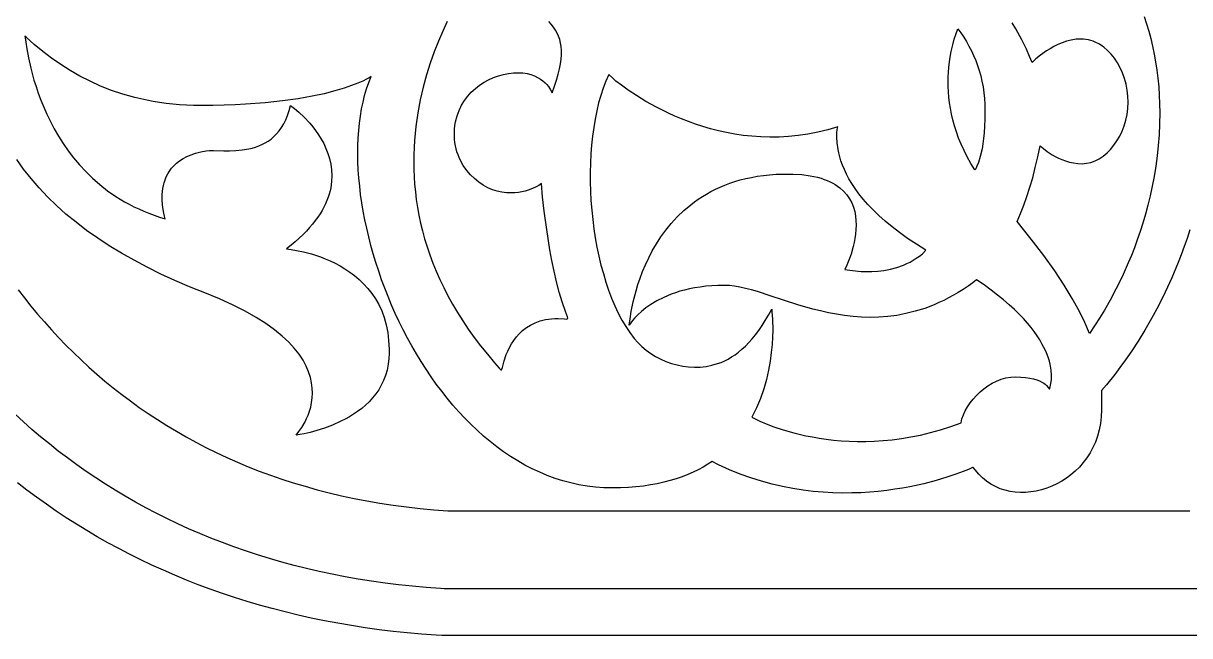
# Model space of a CAD drawing. Extents: x 1175 to 1336, y 620 to 642.
# Drawn here: x 1298.58 to 1313.37, y 619.83 to 627.6 of the extents above; entities that cross this region are included whole.
import ezdxf

# ---------------------------------------------------------------- set-up
doc = ezdxf.new("R2010")
doc.units = 0
doc.layers.add('LAYER_1', color=18, linetype='CONTINUOUS')

msp = doc.modelspace()

# ---------------------------------------------------------------- linework, layer by layer
at = {"layer": 'LAYER_1'}
for points in [[(1312.796, 627.687), (1312.825, 627.595), (1312.853, 627.502), (1312.879, 627.406), (1312.902, 627.309), (1312.923, 627.21), (1312.941, 627.11), (1312.957, 627.007), (1312.97, 626.903), (1312.98, 626.796), (1312.987, 626.688), (1312.992, 626.578), (1312.993, 626.466), (1312.991, 626.325), (1312.985, 626.186), (1312.974, 626.05), (1312.96, 625.917), (1312.942, 625.786), (1312.922, 625.658), (1312.898, 625.533), (1312.871, 625.412), (1312.843, 625.293), (1312.811, 625.178), (1312.779, 625.066), (1312.744, 624.958), (1312.708, 624.853), (1312.671, 624.751), (1312.633, 624.654), (1312.594, 624.56), (1312.516, 624.385), (1312.438, 624.226), (1312.363, 624.085), (1312.293, 623.962), (1312.23, 623.857), (1312.175, 623.773), (1312.101, 623.666), (1312.043, 623.803), (1311.97, 623.95), (1311.884, 624.107), (1311.781, 624.277), (1311.661, 624.459), (1311.522, 624.653), (1311.364, 624.862), (1311.184, 625.086), (1311.228, 625.188), (1311.27, 625.294), (1311.309, 625.404), (1311.346, 625.52), (1311.381, 625.641), (1311.414, 625.769), (1311.446, 625.904), (1311.476, 626.047), (1311.518, 626.011), (1311.566, 625.975), (1311.63, 625.933), (1311.668, 625.912), (1311.709, 625.891), (1311.753, 625.872), (1311.799, 625.855), (1311.848, 625.84), (1311.9, 625.829), (1311.953, 625.822), (1312.008, 625.819), (1312.036, 625.821), (1312.064, 625.824), (1312.119, 625.836), (1312.173, 625.855), (1312.225, 625.882), (1312.275, 625.916), (1312.324, 625.955), (1312.369, 626.001), (1312.412, 626.052), (1312.45, 626.107), (1312.485, 626.167), (1312.516, 626.232), (1312.542, 626.299), (1312.563, 626.37), (1312.579, 626.444), (1312.588, 626.52), (1312.591, 626.598), (1312.588, 626.676), (1312.58, 626.753), (1312.565, 626.828), (1312.546, 626.9), (1312.521, 626.97), (1312.492, 627.036), (1312.458, 627.098), (1312.42, 627.156), (1312.378, 627.209), (1312.332, 627.257), (1312.283, 627.299), (1312.23, 627.334), (1312.175, 627.362), (1312.147, 627.373), (1312.117, 627.383), (1312.088, 627.39), (1312.057, 627.396), (1312.026, 627.399), (1311.995, 627.4), (1311.932, 627.397), (1311.871, 627.387), (1311.812, 627.373), (1311.756, 627.353), (1311.701, 627.331), (1311.65, 627.305), (1311.602, 627.278), (1311.557, 627.251), (1311.481, 627.196), (1311.422, 627.148), (1311.373, 627.101), (1311.342, 627.179), (1311.302, 627.27), (1311.244, 627.389), (1311.166, 627.53), (1311.12, 627.608)], [(1303.954, 627.621), (1303.898, 627.5), (1303.843, 627.372), (1303.79, 627.237), (1303.74, 627.094), (1303.693, 626.946), (1303.65, 626.791), (1303.612, 626.629), (1303.581, 626.463), (1303.556, 626.291), (1303.546, 626.203), (1303.538, 626.114), (1303.533, 626.024), (1303.53, 625.932), (1303.529, 625.84), (1303.53, 625.746), (1303.534, 625.652), (1303.54, 625.557), (1303.55, 625.46), (1303.562, 625.363), (1303.577, 625.265), (1303.595, 625.166), (1303.616, 625.066), (1303.64, 624.966), (1303.668, 624.865), (1303.699, 624.763), (1303.734, 624.661), (1303.772, 624.558), (1303.814, 624.455), (1303.86, 624.351), (1303.91, 624.246), (1303.964, 624.142), (1304.022, 624.037), (1304.084, 623.931), (1304.151, 623.826), (1304.222, 623.72), (1304.298, 623.614), (1304.378, 623.507), (1304.464, 623.401), (1304.554, 623.294), (1304.614, 623.223), (1304.63, 623.206), (1304.636, 623.202), (1304.64, 623.202), (1304.644, 623.205), (1304.648, 623.211), (1304.654, 623.233), (1304.677, 623.319), (1304.704, 623.398), (1304.722, 623.441), (1304.744, 623.486), (1304.769, 623.531), (1304.798, 623.576), (1304.831, 623.62), (1304.869, 623.662), (1304.911, 623.702), (1304.958, 623.739), (1305.011, 623.772), (1305.068, 623.801), (1305.132, 623.824), (1305.202, 623.841), (1305.278, 623.852), (1305.318, 623.854), (1305.36, 623.855), (1305.441, 623.849), (1305.464, 623.848), (1305.478, 623.85), (1305.481, 623.853), (1305.483, 623.858), (1305.48, 623.875), (1305.454, 623.945), (1305.413, 624.064), (1305.375, 624.19), (1305.341, 624.321), (1305.31, 624.456), (1305.282, 624.592), (1305.257, 624.727), (1305.216, 624.985), (1305.186, 625.215), (1305.165, 625.4), (1305.149, 625.568), (1305.115, 625.544), (1305.073, 625.52), (1305.015, 625.494), (1304.981, 625.482), (1304.943, 625.471), (1304.902, 625.461), (1304.857, 625.454), (1304.81, 625.449), (1304.759, 625.447), (1304.705, 625.45), (1304.648, 625.456), (1304.589, 625.469), (1304.529, 625.488), (1304.47, 625.514), (1304.411, 625.546), (1304.354, 625.584), (1304.299, 625.629), (1304.248, 625.679), (1304.201, 625.734), (1304.158, 625.795), (1304.121, 625.861), (1304.105, 625.896), (1304.091, 625.932), (1304.078, 625.969), (1304.067, 626.007), (1304.058, 626.046), (1304.051, 626.087), (1304.047, 626.128), (1304.045, 626.171), (1304.045, 626.214), (1304.047, 626.259), (1304.052, 626.304), (1304.06, 626.35), (1304.079, 626.425), (1304.104, 626.495), (1304.135, 626.561), (1304.172, 626.621), (1304.214, 626.677), (1304.26, 626.728), (1304.311, 626.774), (1304.365, 626.816), (1304.421, 626.853), (1304.48, 626.885), (1304.541, 626.912), (1304.604, 626.934), (1304.667, 626.951), (1304.73, 626.963), (1304.793, 626.971), (1304.855, 626.973), (1304.914, 626.97), (1304.968, 626.962), (1305.017, 626.95), (1305.061, 626.933), (1305.101, 626.914), (1305.136, 626.892), (1305.167, 626.869), (1305.195, 626.845), (1305.218, 626.822), (1305.237, 626.799), (1305.266, 626.758), (1305.287, 626.718), (1305.317, 626.802), (1305.342, 626.88), (1305.362, 626.954), (1305.379, 627.022), (1305.391, 627.086), (1305.399, 627.146), (1305.404, 627.202), (1305.404, 627.254), (1305.4, 627.304), (1305.393, 627.35), (1305.382, 627.394), (1305.368, 627.436), (1305.349, 627.476), (1305.328, 627.515), (1305.302, 627.552), (1305.274, 627.589), (1305.242, 627.625)], [(1313.373, 624.978), (1313.339, 624.871), (1313.303, 624.766), (1313.265, 624.663), (1313.227, 624.563), (1313.146, 624.37), (1313.062, 624.187), (1312.976, 624.015), (1312.89, 623.855), (1312.803, 623.705), (1312.718, 623.568), (1312.637, 623.443), (1312.559, 623.33), (1312.487, 623.231), (1312.422, 623.145), (1312.317, 623.014), (1312.254, 622.942), (1312.254, 622.694), (1312.251, 622.606), (1312.241, 622.521), (1312.226, 622.44), (1312.204, 622.361), (1312.177, 622.287), (1312.145, 622.216), (1312.109, 622.149), (1312.068, 622.085), (1312.023, 622.026), (1311.974, 621.97), (1311.922, 621.919), (1311.867, 621.871), (1311.81, 621.828), (1311.75, 621.789), (1311.687, 621.755), (1311.624, 621.725), (1311.559, 621.7), (1311.493, 621.679), (1311.426, 621.664), (1311.359, 621.653), (1311.292, 621.647), (1311.225, 621.646), (1311.159, 621.65), (1311.094, 621.66), (1311.03, 621.675), (1310.968, 621.695), (1310.908, 621.721), (1310.851, 621.752), (1310.796, 621.789), (1310.744, 621.832), (1310.696, 621.881), (1310.651, 621.936), (1310.632, 621.959), (1310.626, 621.964), (1310.619, 621.964), (1310.568, 621.94), (1310.501, 621.913), (1310.408, 621.878), (1310.293, 621.84), (1310.156, 621.799), (1309.999, 621.758), (1309.823, 621.72), (1309.729, 621.703), (1309.631, 621.687), (1309.529, 621.673), (1309.423, 621.661), (1309.314, 621.651), (1309.201, 621.644), (1309.086, 621.641), (1308.968, 621.64), (1308.847, 621.643), (1308.723, 621.65), (1308.597, 621.661), (1308.469, 621.676), (1308.34, 621.697), (1308.208, 621.722), (1308.075, 621.753), (1307.941, 621.789), (1307.806, 621.831), (1307.67, 621.88), (1307.533, 621.935), (1307.395, 621.997), (1307.317, 622.042), (1307.26, 622.005), (1307.201, 621.969), (1307.138, 621.935), (1307.073, 621.903), (1307.005, 621.874), (1306.934, 621.846), (1306.86, 621.82), (1306.783, 621.797), (1306.703, 621.776), (1306.619, 621.757), (1306.533, 621.742), (1306.443, 621.728), (1306.349, 621.718), (1306.252, 621.71), (1306.152, 621.706), (1306.048, 621.704), (1305.94, 621.707), (1305.834, 621.715), (1305.728, 621.727), (1305.625, 621.745), (1305.522, 621.768), (1305.421, 621.795), (1305.322, 621.826), (1305.224, 621.862), (1305.127, 621.903), (1305.033, 621.947), (1304.939, 621.995), (1304.848, 622.048), (1304.758, 622.104), (1304.669, 622.163), (1304.583, 622.227), (1304.498, 622.293), (1304.415, 622.363), (1304.333, 622.436), (1304.254, 622.512), (1304.176, 622.59), (1304.1, 622.672), (1304.026, 622.756), (1303.954, 622.842), (1303.884, 622.931), (1303.816, 623.022), (1303.75, 623.115), (1303.686, 623.21), (1303.624, 623.307), (1303.564, 623.405), (1303.506, 623.506), (1303.45, 623.607), (1303.397, 623.71), (1303.345, 623.814), (1303.296, 623.919), (1303.249, 624.025), (1303.205, 624.132), (1303.162, 624.239), (1303.122, 624.347), (1303.085, 624.456), (1303.049, 624.565), (1303.016, 624.673), (1302.986, 624.782), (1302.958, 624.891), (1302.933, 625), (1302.91, 625.108), (1302.889, 625.216), (1302.871, 625.323), (1302.856, 625.429), (1302.844, 625.535), (1302.834, 625.639), (1302.826, 625.742), (1302.822, 625.845), (1302.82, 625.945), (1302.821, 626.044), (1302.825, 626.142), (1302.831, 626.238), (1302.84, 626.332), (1302.853, 626.424), (1302.868, 626.513), (1302.886, 626.601), (1302.907, 626.686), (1302.931, 626.768), (1302.958, 626.848), (1302.988, 626.925), (1302.963, 626.909), (1302.931, 626.891), (1302.884, 626.868), (1302.821, 626.84), (1302.742, 626.809), (1302.645, 626.776), (1302.53, 626.742), (1302.395, 626.707), (1302.24, 626.674), (1302.064, 626.643), (1301.865, 626.615), (1301.643, 626.592), (1301.397, 626.574), (1301.264, 626.567), (1301.125, 626.562), (1300.979, 626.559), (1300.827, 626.558), (1300.736, 626.559), (1300.647, 626.562), (1300.559, 626.567), (1300.473, 626.575), (1300.389, 626.584), (1300.306, 626.595), (1300.225, 626.608), (1300.145, 626.623), (1300.067, 626.64), (1299.99, 626.658), (1299.84, 626.7), (1299.696, 626.749), (1299.558, 626.804), (1299.424, 626.865), (1299.295, 626.931), (1299.171, 627.002), (1299.051, 627.078), (1298.936, 627.159), (1298.824, 627.244), (1298.716, 627.333), (1298.612, 627.425), (1298.597, 627.438), (1298.601, 627.415), (1298.608, 627.36), (1298.62, 627.276), (1298.641, 627.164), (1298.671, 627.031), (1298.712, 626.88), (1298.738, 626.798), (1298.767, 626.714), (1298.799, 626.626), (1298.835, 626.537), (1298.875, 626.446), (1298.92, 626.354), (1298.969, 626.261), (1299.023, 626.168), (1299.081, 626.075), (1299.145, 625.984), (1299.213, 625.893), (1299.288, 625.804), (1299.368, 625.718), (1299.454, 625.634), (1299.546, 625.553), (1299.644, 625.476), (1299.749, 625.404), (1299.86, 625.336), (1299.919, 625.304), (1299.979, 625.273), (1300.041, 625.244), (1300.104, 625.216), (1300.17, 625.19), (1300.237, 625.165), (1300.306, 625.142), (1300.378, 625.121), (1300.368, 625.153), (1300.359, 625.189), (1300.35, 625.237), (1300.342, 625.295), (1300.337, 625.359), (1300.338, 625.43), (1300.346, 625.503), (1300.353, 625.541), (1300.363, 625.578), (1300.376, 625.616), (1300.391, 625.653), (1300.41, 625.69), (1300.432, 625.725), (1300.458, 625.76), (1300.488, 625.793), (1300.522, 625.825), (1300.56, 625.855), (1300.603, 625.883), (1300.651, 625.909), (1300.704, 625.932), (1300.763, 625.952), (1300.827, 625.969), (1300.896, 625.983), (1300.938, 625.987), (1300.99, 625.987), (1301.12, 625.983), (1301.194, 625.983), (1301.273, 625.985), (1301.355, 625.993), (1301.439, 626.007), (1301.48, 626.017), (1301.522, 626.029), (1301.563, 626.044), (1301.603, 626.062), (1301.643, 626.082), (1301.681, 626.106), (1301.719, 626.132), (1301.755, 626.163), (1301.789, 626.197), (1301.821, 626.235), (1301.852, 626.277), (1301.88, 626.324), (1301.906, 626.375), (1301.93, 626.431), (1301.951, 626.492), (1301.968, 626.558), (1302.018, 626.52), (1302.072, 626.473), (1302.138, 626.41), (1302.21, 626.332), (1302.248, 626.287), (1302.285, 626.239), (1302.321, 626.187), (1302.355, 626.132), (1302.387, 626.074), (1302.416, 626.013), (1302.441, 625.949), (1302.462, 625.883), (1302.477, 625.813), (1302.487, 625.742), (1302.491, 625.668), (1302.488, 625.592), (1302.476, 625.513), (1302.468, 625.473), (1302.457, 625.433), (1302.444, 625.392), (1302.428, 625.351), (1302.41, 625.309), (1302.39, 625.267), (1302.367, 625.225), (1302.341, 625.182), (1302.312, 625.139), (1302.281, 625.096), (1302.246, 625.052), (1302.209, 625.008), (1302.169, 624.963), (1302.125, 624.919), (1302.078, 624.874), (1302.027, 624.829), (1301.974, 624.783), (1301.916, 624.738), (1301.975, 624.731), (1302.043, 624.719), (1302.13, 624.701), (1302.233, 624.673), (1302.348, 624.635), (1302.408, 624.612), (1302.469, 624.586), (1302.532, 624.556), (1302.595, 624.522), (1302.657, 624.485), (1302.719, 624.444), (1302.779, 624.399), (1302.838, 624.35), (1302.894, 624.296), (1302.948, 624.237), (1302.998, 624.173), (1303.044, 624.105), (1303.086, 624.031), (1303.123, 623.951), (1303.154, 623.866), (1303.18, 623.775), (1303.199, 623.678), (1303.211, 623.575), (1303.215, 623.521), (1303.216, 623.465), (1303.216, 623.408), (1303.213, 623.349), (1303.205, 623.273), (1303.191, 623.201), (1303.172, 623.133), (1303.148, 623.068), (1303.118, 623.008), (1303.085, 622.95), (1303.048, 622.897), (1303.007, 622.846), (1302.964, 622.799), (1302.917, 622.755), (1302.869, 622.714), (1302.818, 622.676), (1302.766, 622.64), (1302.713, 622.608), (1302.66, 622.578), (1302.606, 622.55), (1302.499, 622.503), (1302.396, 622.464), (1302.3, 622.433), (1302.214, 622.41), (1302.141, 622.393), (1302.086, 622.382), (1302.037, 622.375), (1302.073, 622.419), (1302.11, 622.471), (1302.151, 622.542), (1302.171, 622.584), (1302.19, 622.629), (1302.208, 622.678), (1302.222, 622.731), (1302.234, 622.787), (1302.242, 622.846), (1302.245, 622.907), (1302.243, 622.971), (1302.234, 623.038), (1302.219, 623.107), (1302.196, 623.178), (1302.165, 623.25), (1302.125, 623.324), (1302.075, 623.4), (1302.014, 623.476), (1301.943, 623.554), (1301.859, 623.632), (1301.763, 623.71), (1301.653, 623.789), (1301.529, 623.868), (1301.391, 623.946), (1301.237, 624.025), (1301.066, 624.102), (1300.879, 624.179), (1300.686, 624.257), (1300.5, 624.337), (1300.321, 624.419), (1300.148, 624.505), (1299.981, 624.593), (1299.821, 624.684), (1299.667, 624.777), (1299.52, 624.874), (1299.38, 624.973), (1299.246, 625.075), (1299.118, 625.18), (1298.998, 625.288), (1298.884, 625.399), (1298.776, 625.513), (1298.675, 625.63), (1298.581, 625.75), (1298.493, 625.873)], [(1298.51, 624.22), (1298.59, 624.116), (1298.673, 624.013), (1298.758, 623.911), (1298.845, 623.811), (1298.933, 623.712), (1299.024, 623.614), (1299.117, 623.518), (1299.212, 623.424), (1299.309, 623.331), (1299.408, 623.239), (1299.509, 623.149), (1299.612, 623.061), (1299.718, 622.975), (1299.825, 622.891), (1299.935, 622.808), (1300.047, 622.727), (1300.162, 622.648), (1300.278, 622.571), (1300.397, 622.496), (1300.518, 622.423), (1300.641, 622.353), (1300.766, 622.284), (1300.894, 622.217), (1301.025, 622.153), (1301.157, 622.091), (1301.292, 622.032), (1301.429, 621.974), (1301.569, 621.919), (1301.711, 621.867), (1301.855, 621.817), (1302.002, 621.769), (1302.152, 621.725), (1302.303, 621.682), (1302.458, 621.643), (1302.615, 621.606), (1302.774, 621.572), (1302.936, 621.54), (1303.1, 621.512), (1303.267, 621.486), (1303.437, 621.463), (1303.609, 621.444), (1303.784, 621.427), (1303.962, 621.413), (1313.373, 621.413)], [(1322.831, 620.424), (1303.915, 620.424), (1303.868, 620.427), (1303.689, 620.44), (1303.513, 620.457), (1303.338, 620.476), (1303.165, 620.497), (1302.994, 620.522), (1302.825, 620.549), (1302.659, 620.578), (1302.494, 620.611), (1302.331, 620.645), (1302.171, 620.682), (1302.012, 620.722), (1301.855, 620.764), (1301.701, 620.809), (1301.548, 620.856), (1301.397, 620.905), (1301.249, 620.957), (1301.102, 621.011), (1300.957, 621.068), (1300.814, 621.126), (1300.674, 621.187), (1300.535, 621.251), (1300.398, 621.316), (1300.263, 621.384), (1300.13, 621.453), (1299.999, 621.525), (1299.87, 621.599), (1299.743, 621.675), (1299.618, 621.753), (1299.495, 621.833), (1299.373, 621.915), (1299.254, 621.999), (1299.137, 622.085), (1299.021, 622.173), (1298.908, 622.263), (1298.796, 622.354), (1298.686, 622.448), (1298.578, 622.543), (1298.472, 622.64)], [(1322.858, 619.83), (1303.887, 619.83), (1303.813, 619.835), (1303.629, 619.849), (1303.448, 619.865), (1303.268, 619.884), (1303.09, 619.906), (1302.914, 619.931), (1302.74, 619.958), (1302.568, 619.987), (1302.398, 620.019), (1302.229, 620.054), (1302.062, 620.091), (1301.898, 620.131), (1301.735, 620.173), (1301.574, 620.218), (1301.415, 620.264), (1301.257, 620.314), (1301.102, 620.366), (1300.948, 620.42), (1300.796, 620.476), (1300.647, 620.535), (1300.499, 620.596), (1300.353, 620.659), (1300.208, 620.725), (1300.066, 620.792), (1299.925, 620.862), (1299.787, 620.934), (1299.65, 621.009), (1299.515, 621.085), (1299.382, 621.164), (1299.251, 621.244), (1299.122, 621.327), (1298.994, 621.411), (1298.869, 621.498), (1298.745, 621.587), (1298.623, 621.678), (1298.503, 621.77)]]:
    msp.add_lwpolyline(points, dxfattribs=at)
for points in [[(1310.649, 625.742), (1310.598, 625.823), (1310.552, 625.905), (1310.511, 625.985), (1310.474, 626.065), (1310.442, 626.144), (1310.413, 626.222), (1310.389, 626.299), (1310.368, 626.375), (1310.351, 626.449), (1310.337, 626.522), (1310.326, 626.593), (1310.318, 626.663), (1310.312, 626.731), (1310.309, 626.797), (1310.308, 626.861), (1310.31, 626.923), (1310.317, 627.039), (1310.33, 627.146), (1310.347, 627.242), (1310.367, 627.327), (1310.387, 627.399), (1310.405, 627.458), (1310.433, 627.531), (1310.471, 627.478), (1310.507, 627.424), (1310.541, 627.369), (1310.573, 627.312), (1310.604, 627.253), (1310.632, 627.192), (1310.658, 627.13), (1310.682, 627.066), (1310.703, 627), (1310.722, 626.933), (1310.738, 626.864), (1310.752, 626.793), (1310.762, 626.72), (1310.77, 626.645), (1310.775, 626.569), (1310.776, 626.49), (1310.775, 626.389), (1310.771, 626.296), (1310.766, 626.212), (1310.758, 626.137), (1310.749, 626.069), (1310.739, 626.009), (1310.717, 625.91), (1310.695, 625.836), (1310.674, 625.786), (1310.658, 625.755)], [(1310.67, 624.345), (1310.624, 624.309), (1310.561, 624.265), (1310.499, 624.224), (1310.437, 624.185), (1310.375, 624.149), (1310.314, 624.115), (1310.252, 624.084), (1310.191, 624.056), (1310.131, 624.029), (1310.011, 623.983), (1309.892, 623.946), (1309.774, 623.916), (1309.658, 623.894), (1309.544, 623.879), (1309.431, 623.871), (1309.32, 623.869), (1309.21, 623.872), (1309.102, 623.88), (1308.996, 623.892), (1308.892, 623.908), (1308.79, 623.928), (1308.69, 623.95), (1308.592, 623.975), (1308.402, 624.03), (1308.051, 624.144), (1307.889, 624.195), (1307.813, 624.217), (1307.738, 624.236), (1307.667, 624.252), (1307.599, 624.265), (1307.533, 624.272), (1307.47, 624.275), (1307.388, 624.273), (1307.309, 624.269), (1307.234, 624.263), (1307.162, 624.254), (1307.093, 624.243), (1307.028, 624.231), (1306.966, 624.216), (1306.907, 624.2), (1306.851, 624.182), (1306.797, 624.164), (1306.7, 624.123), (1306.614, 624.079), (1306.538, 624.034), (1306.473, 623.988), (1306.418, 623.943), (1306.372, 623.901), (1306.334, 623.862), (1306.305, 623.828), (1306.284, 623.801), (1306.264, 623.772), (1306.273, 623.852), (1306.288, 623.945), (1306.313, 624.065), (1306.35, 624.207), (1306.373, 624.285), (1306.401, 624.366), (1306.433, 624.45), (1306.469, 624.536), (1306.51, 624.624), (1306.556, 624.713), (1306.607, 624.801), (1306.664, 624.889), (1306.727, 624.976), (1306.796, 625.061), (1306.872, 625.144), (1306.954, 625.223), (1307.043, 625.298), (1307.09, 625.334), (1307.139, 625.369), (1307.191, 625.402), (1307.244, 625.434), (1307.299, 625.465), (1307.356, 625.494), (1307.415, 625.521), (1307.476, 625.547), (1307.539, 625.57), (1307.604, 625.592), (1307.672, 625.612), (1307.742, 625.63), (1307.814, 625.645), (1307.888, 625.659), (1307.965, 625.67), (1308.044, 625.678), (1308.125, 625.684), (1308.209, 625.688), (1308.337, 625.687), (1308.453, 625.68), (1308.558, 625.666), (1308.652, 625.646), (1308.696, 625.634), (1308.737, 625.62), (1308.775, 625.606), (1308.812, 625.589), (1308.846, 625.572), (1308.877, 625.554), (1308.907, 625.534), (1308.934, 625.514), (1308.983, 625.47), (1309.024, 625.423), (1309.059, 625.373), (1309.086, 625.321), (1309.107, 625.267), (1309.123, 625.211), (1309.134, 625.154), (1309.139, 625.096), (1309.141, 625.039), (1309.139, 624.982), (1309.134, 624.926), (1309.126, 624.87), (1309.116, 624.817), (1309.104, 624.766), (1309.077, 624.672), (1309.049, 624.593), (1309.025, 624.532), (1309, 624.478), (1309.026, 624.473), (1309.097, 624.462), (1309.205, 624.452), (1309.27, 624.449), (1309.341, 624.45), (1309.416, 624.455), (1309.495, 624.465), (1309.577, 624.48), (1309.659, 624.503), (1309.743, 624.533), (1309.784, 624.551), (1309.825, 624.571), (1309.865, 624.594), (1309.905, 624.619), (1309.944, 624.646), (1309.983, 624.677), (1310.027, 624.723), (1309.907, 624.797), (1309.795, 624.871), (1309.692, 624.945), (1309.597, 625.018), (1309.509, 625.09), (1309.429, 625.162), (1309.356, 625.232), (1309.29, 625.302), (1309.231, 625.37), (1309.177, 625.437), (1309.13, 625.502), (1309.088, 625.566), (1309.051, 625.628), (1309.019, 625.688), (1308.992, 625.746), (1308.969, 625.802), (1308.949, 625.856), (1308.934, 625.907), (1308.921, 625.955), (1308.912, 626.001), (1308.9, 626.084), (1308.897, 626.154), (1308.898, 626.21), (1308.903, 626.252), (1308.909, 626.287), (1308.781, 626.249), (1308.654, 626.219), (1308.529, 626.195), (1308.405, 626.177), (1308.284, 626.164), (1308.165, 626.157), (1308.047, 626.156), (1307.932, 626.159), (1307.82, 626.167), (1307.709, 626.178), (1307.602, 626.194), (1307.496, 626.214), (1307.394, 626.236), (1307.294, 626.262), (1307.197, 626.29), (1307.104, 626.32), (1307.013, 626.353), (1306.926, 626.387), (1306.841, 626.423), (1306.761, 626.459), (1306.61, 626.534), (1306.474, 626.61), (1306.354, 626.684), (1306.25, 626.753), (1306.163, 626.815), (1306.095, 626.867), (1306.054, 626.902), (1306.003, 626.949), (1305.966, 626.866), (1305.933, 626.778), (1305.902, 626.686), (1305.875, 626.589), (1305.851, 626.489), (1305.829, 626.385), (1305.812, 626.278), (1305.797, 626.168), (1305.785, 626.056), (1305.776, 625.942), (1305.771, 625.826), (1305.768, 625.708), (1305.769, 625.59), (1305.772, 625.471), (1305.778, 625.351), (1305.788, 625.231), (1305.8, 625.112), (1305.815, 624.994), (1305.833, 624.876), (1305.854, 624.76), (1305.878, 624.646), (1305.905, 624.533), (1305.935, 624.424), (1305.967, 624.317), (1306.002, 624.213), (1306.04, 624.112), (1306.081, 624.016), (1306.124, 623.923), (1306.171, 623.835), (1306.219, 623.752), (1306.271, 623.675), (1306.325, 623.602), (1306.372, 623.549), (1306.422, 623.5), (1306.477, 623.454), (1306.536, 623.412), (1306.597, 623.373), (1306.662, 623.34), (1306.729, 623.31), (1306.799, 623.285), (1306.87, 623.266), (1306.943, 623.251), (1307.016, 623.241), (1307.09, 623.238), (1307.164, 623.239), (1307.239, 623.247), (1307.312, 623.261), (1307.384, 623.282), (1307.429, 623.298), (1307.474, 623.317), (1307.518, 623.34), (1307.562, 623.366), (1307.606, 623.395), (1307.65, 623.427), (1307.693, 623.464), (1307.736, 623.504), (1307.779, 623.548), (1307.822, 623.595), (1307.864, 623.647), (1307.906, 623.703), (1307.948, 623.764), (1307.989, 623.828), (1308.03, 623.898), (1308.071, 623.971), (1308.074, 623.938), (1308.08, 623.846), (1308.083, 623.705), (1308.08, 623.618), (1308.075, 623.524), (1308.065, 623.421), (1308.051, 623.313), (1308.031, 623.199), (1308.005, 623.082), (1307.971, 622.962), (1307.929, 622.841), (1307.905, 622.781), (1307.879, 622.72), (1307.85, 622.66), (1307.819, 622.601), (1307.918, 622.553), (1307.999, 622.519), (1308.099, 622.481), (1308.217, 622.442), (1308.353, 622.403), (1308.505, 622.367), (1308.588, 622.351), (1308.674, 622.336), (1308.763, 622.323), (1308.856, 622.312), (1308.953, 622.304), (1309.053, 622.298), (1309.156, 622.294), (1309.263, 622.295), (1309.372, 622.298), (1309.484, 622.305), (1309.599, 622.316), (1309.717, 622.332), (1309.837, 622.352), (1309.959, 622.376), (1310.084, 622.406), (1310.212, 622.441), (1310.341, 622.482), (1310.472, 622.529), (1310.484, 622.58), (1310.503, 622.631), (1310.526, 622.683), (1310.555, 622.734), (1310.588, 622.784), (1310.626, 622.832), (1310.668, 622.879), (1310.713, 622.923), (1310.762, 622.964), (1310.813, 623), (1310.868, 623.033), (1310.924, 623.061), (1310.982, 623.084), (1311.042, 623.1), (1311.103, 623.11), (1311.165, 623.113), (1311.232, 623.111), (1311.292, 623.105), (1311.345, 623.097), (1311.392, 623.087), (1311.432, 623.075), (1311.467, 623.062), (1311.496, 623.048), (1311.521, 623.034), (1311.541, 623.02), (1311.557, 623.006), (1311.579, 622.981), (1311.593, 622.957), (1311.604, 622.988), (1311.613, 623.028), (1311.619, 623.077), (1311.62, 623.134), (1311.616, 623.2), (1311.603, 623.273), (1311.593, 623.312), (1311.58, 623.353), (1311.565, 623.396), (1311.546, 623.441), (1311.524, 623.487), (1311.499, 623.535), (1311.47, 623.584), (1311.438, 623.635), (1311.401, 623.688), (1311.36, 623.741), (1311.315, 623.796), (1311.264, 623.853), (1311.209, 623.91), (1311.149, 623.969), (1311.084, 624.029), (1311.013, 624.09), (1310.936, 624.152), (1310.854, 624.216), (1310.765, 624.28)]]:
    msp.add_lwpolyline(points, close=True, dxfattribs=at)

doc.saveas('drawing.dxf')
